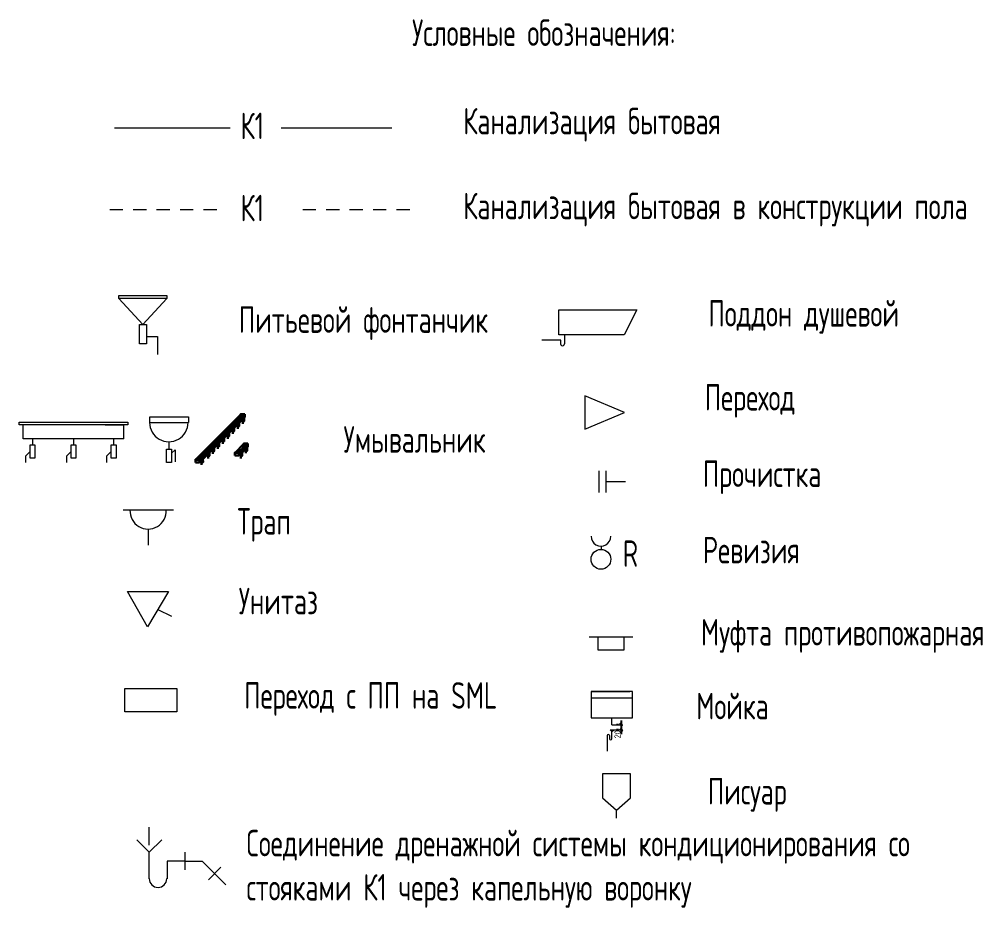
# Model space of a CAD drawing. Header units: millimetres. Extents: x -8689834 to 9419935, y -284943 to 166066.
# Drawn here: x -70241 to -59320, y -124111 to -114046 of the extents above; entities that cross this region are included whole.
import ezdxf

# ---------------------------------------------------------------- set-up
doc = ezdxf.new("R2010")
doc.units = ezdxf.units.MM
doc.header["$MEASUREMENT"] = 0
doc.layers.get('0').update_dxf_attribs({"color": 250, "lineweight": 9})
for name, color, linetype, lineweight in [('_Санпр', 7, 'Continuous', 30), ('_Сантехника', 7, 'Continuous', 30), ('ВК_канализация', 32, 'Continuous', 30)]:
    doc.layers.add(name, color=color, linetype=linetype, lineweight=lineweight)
for name, color, linetype in [('PDF __Арматура', 7, 'Continuous'), ('PDF __ВК-переход с ПП на  SML', 3, 'Continuous'), ('PDF __ВК-противопожарные муфты', 1, 'Continuous'), ('PDF __К14', 3, 'Continuous'), ('PDF __Санпр', 7, 'Continuous'), ('PDF __Сантехника', 7, 'Continuous'), ('PDF _TEKSTBK', 7, 'Continuous'), ('АР_Кровля дорожки', 245, 'Continuous')]:
    doc.layers.add(name, color=color, linetype=linetype)
doc.layers.add('PDF __ВК-К1', color=7, linetype='Continuous', true_color=0xb80000)
doc.styles.add('ISOCPEUR', font='isocpeur.ttf', dxfattribs={"width": 0.7})
doc.styles.add('ГОСТ М100', font='ARIALN.TTF')
doc.dimstyles.new('ISO-25', dxfattribs={"dimtxt": 70, "dimasz": 30, "dimexe": 50, "dimexo": 50, "dimgap": 5, "dimtad": 1, "dimdec": 0, "dimdsep": 46, "dimtxsty": 'ГОСТ М100', "dimblk": 'OBLIQUE', "dimcen": 30, "dimdle": 50, "dimadec": 0, "dimazin": 0, "dimtfac": 1, "dimtdec": 0, "dimtmove": 1, "dimatfit": 3, "dimldrblk": 'OBLIQUE', "dimfxl": 1, "dimarcsym": 0})

# ---------------------------------------------------------------- blocks, each defined once
blk = doc.blocks.new('_Oblique')
at = {"color": 0, "linetype": 'ByBlock', "lineweight": -2}
blk.add_line((-0.5, -0.5), (0.5, 0.5), dxfattribs=at)
blk = doc.blocks.new('*D2195')
at = {"layer": 'АР_Кровля дорожки', "color": 0, "lineweight": -2, "ltscale": 500, "transparency": 16777216}
for p, q in [((-63448, -122040), (-63470, -122040)), ((-63448, -122096), (-63470, -122096)), ((-63420, -121990), (-63420, -122146))]:
    blk.add_line(p, q, dxfattribs=at)
at = {"layer": 'АР_Кровля дорожки', "color": 0, "lineweight": -2, "ltscale": 500, "transparency": 16777216, "xscale": 30, "yscale": 30, "zscale": 30}
for p, rotation in [((-63420, -122040), 90), ((-63420, -122096), 270)]:
    blk.add_blockref('_Oblique', p, dxfattribs=dict(at, rotation=rotation))
at = {"layer": 'АР_Кровля дорожки', "color": 0, "lineweight": 13, "ltscale": 500, "transparency": 16777216, "insert": (-63460, -122146), "char_height": 70, "attachment_point": 5, "rotation": 90, "style": 'ГОСТ М100'}
blk.add_mtext('{\\fГОСТ тип А|b0|i0|c0|p34;20}', dxfattribs=at)

msp = doc.modelspace()

# ---------------------------------------------------------------- linework, layer by layer
at = {"layer": '_Санпр', "lineweight": 13}
for p, q in [((-69113.7, -117210.4, 0), (-68841.6, -117505.6, 0)), ((-68841.6, -117505.6, 0), (-68569.4, -117210.4, 0)), ((-68800.2, -117641.8, 0), (-68673.7, -117641.8, 0)), ((-68673.7, -117641.8, 0), (-68673.7, -117843.1, 0))]:
    msp.add_line(p, q, dxfattribs=at)
at = {"layer": '_Санпр', "lineweight": 13, "elevation": 0}
for points in [[(-69113.7, -117176.9), (-68569.4, -117176.9), (-68569.4, -117210.4), (-69113.7, -117210.4)], [(-68877, -117505.6), (-68800.2, -117505.6), (-68800.2, -117721.2), (-68877, -117721.2)]]:
    msp.add_lwpolyline(points, close=True, dxfattribs=at)
at = {"layer": '_Сантехника', "lineweight": 30}
for p, q in [((-68236, -119030.1, 0), (-67731.4, -118525.7, 0)), ((-68203.2, -119030.1, 0), (-67691.6, -118518.4, 0)), ((-68196.2, -119030.1, 0), (-67684.6, -118518.4, 0)), ((-68196.1, -119037.3, 0), (-67684.5, -118525.7, 0)), ((-68196.1, -119066.2, 0), (-67684.5, -118554.6, 0)), ((-67731.3, -118518.4, 0), (-67684.5, -118518.4, 0)), ((-67684.5, -118518.4, 0), (-67684.5, -118554.6, 0)), ((-67788.6, -118952.4, 0), (-67697.4, -118861.2, 0)), ((-67756, -118952.4, 0), (-67657.6, -118853.9, 0)), ((-67749.1, -118952.4, 0), (-67650.7, -118853.9, 0)), ((-67749, -118959.7, 0), (-67650.6, -118861.2, 0)), ((-67748.9, -118988.5, 0), (-67650.6, -118890.2, 0)), ((-67697.3, -118853.9, 0), (-67650.6, -118853.9, 0)), ((-67650.6, -118853.9, 0), (-67650.6, -118890.2, 0)), ((-68242.9, -119037.3, 0), (-68242.9, -119066.2, 0)), ((-68196.1, -119030.1, 0), (-68196.1, -119066.2, 0)), ((-67795.7, -118959.7, 0), (-67795.7, -118988.5, 0)), ((-67748.9, -118988.5, 0), (-67795.6, -118988.5, 0)), ((-67748.9, -118952.4, 0), (-67748.9, -118988.5, 0)), ((-68196.1, -119066.2, 0), (-68242.8, -119066.2, 0))]:
    msp.add_line(p, q, dxfattribs=at)
at = {"layer": '_Сантехника', "lineweight": 30, "elevation": 0}
for points in [[(-67684.6, -118518.4), (-67731.4, -118518.4), (-67731.4, -118525.7), (-67698.9, -118525.7)], [(-67708.5, -118589.3), (-67708, -118629.1)], [(-67700.4, -118589.2), (-67700.3, -118598.7)], [(-67692.6, -118562.7), (-67692.2, -118598.6)], [(-67821.4, -118702.2), (-67820.9, -118742)], [(-67813.3, -118702.1), (-67813.2, -118711.6)], [(-67805.5, -118675.6), (-67805.1, -118711.5)], [(-67765, -118645.7), (-67764.5, -118685.6)], [(-67756.9, -118645.6), (-67756.7, -118655.1)], [(-67749.1, -118619.1), (-67748.6, -118655)], [(-67934.3, -118815.1), (-67933.8, -118854.9)], [(-67926.2, -118815), (-67926.1, -118824.5)], [(-67918.4, -118788.5), (-67918, -118824.4)], [(-67877.9, -118758.6), (-67877.4, -118798.4)], [(-67869.7, -118758.5), (-67869.6, -118768)], [(-67862, -118732), (-67861.5, -118767.9)], [(-68047.2, -118928), (-68046.7, -118967.8)], [(-68039.1, -118927.8), (-68039, -118937.3)], [(-68031.3, -118901.4), (-68030.9, -118937.3)], [(-67990.7, -118871.5), (-67990.3, -118911.3)], [(-67982.6, -118871.4), (-67982.5, -118880.9)], [(-67974.8, -118844.9), (-67974.4, -118880.8)], [(-67650.7, -118853.9), (-67697.4, -118853.9), (-67697.4, -118861.2), (-67664.9, -118861.2)], [(-67674.5, -118924.8), (-67674.1, -118961.5)], [(-67666.4, -118924.7), (-67666.3, -118934.2)], [(-67658.6, -118898.2), (-67658.2, -118934.1)], [(-68196.2, -119030.1), (-68242.9, -119030.1), (-68242.9, -119037.3), (-68196.1, -119037.3)], [(-68158.7, -119028.7), (-68158.2, -119064.6)], [(-68101.5, -118982.3), (-68101, -119022.1)], [(-68093.4, -118982.2), (-68093.3, -118991.7)], [(-68085.6, -118955.7), (-68085.2, -118991.6)], [(-68085.6, -118979.5), (-68085.3, -118993.2)], [(-67749, -118952.4), (-67795.7, -118952.4), (-67795.7, -118959.7), (-67748.9, -118959.7)], [(-67731, -118981.3), (-67730.5, -119021.1)], [(-67722.9, -118981.2), (-67722.8, -118990.7)], [(-67715.1, -118954.7), (-67714.7, -118990.6)], [(-68174.6, -119055.3), (-68174.1, -119095.2)], [(-68166.5, -119055.2), (-68166.3, -119064.7)]]:
    msp.add_lwpolyline(points, dxfattribs=at)
at = {"layer": '_Сантехника', "lineweight": 13}
for points in [[(-70240.9, -118611.4), (-69011.8, -118611.4), (-69011.8, -118639.4), (-70240.9, -118639.4), (-70240.9, -118611.4)], [(-70195.2, -118799.1), (-70195.2, -118639.4)], [(-69265.9, -118639.4), (-69057.5, -118639.4)], [(-69057.5, -118799.1), (-69057.5, -118639.4)], [(-69057.5, -118799.1), (-70195.2, -118799.1)], [(-70091.5, -118799.1), (-70091.5, -118867.6)], [(-69626.9, -118799.1), (-69626.9, -118867.6)], [(-69171.6, -118799.1), (-69171.6, -118867.6)], [(-70118, -118867.6), (-70063, -118867.6), (-70063, -119020.1), (-70118, -119020.1), (-70118, -118867.6)], [(-69653.3, -118867.6), (-69598.4, -118867.6), (-69598.4, -119020.1), (-69653.3, -119020.1), (-69653.3, -118867.6)], [(-69198, -118867.6), (-69143, -118867.6), (-69143, -119020.1), (-69198, -119020.1), (-69198, -118867.6)], [(-70166.7, -118992.1), (-70118, -118944.3)], [(-70166.7, -119066.7), (-70166.7, -118992.1)], [(-69702.1, -118992.1), (-69653.3, -118944.3)], [(-69702.1, -119066.7), (-69702.1, -118992.1)], [(-69246.8, -118992.1), (-69198, -118944.3)], [(-69246.8, -119066.7), (-69246.8, -118992.1)]]:
    msp.add_lwpolyline(points, dxfattribs=at)
at = {"layer": '_Сантехника', "lineweight": 13, "flags": 128}
for points in [[(-63469.4, -123004.2), (-63312, -122867), (-63312, -122592.7), (-63628.2, -122592.7), (-63628.2, -122867), (-63469.4, -123004.2)], [(-63469.4, -123098), (-63469.4, -123004.2)]]:
    msp.add_lwpolyline(points, dxfattribs=at)
at = {"layer": '_Сантехника', "lineweight": 30}
for centre, start, end in [((-67704.5, -118589.3, 0), 359.86427, 180.13573), ((-67696.2, -118598.6, 0), 179.86427, 0.13573), ((-67817.4, -118702.2, 0), 359.86427, 180.13573), ((-67760.9, -118645.7, 0), 359.86427, 180.13573), ((-67752.7, -118655, 0), 179.86427, 0.13573), ((-67930.2, -118815.1, 0), 359.86427, 180.13573), ((-67873.8, -118758.6, 0), 359.86427, 180.13573), ((-67865.6, -118767.9, 0), 179.86427, 0.13573), ((-67809.1, -118711.5, 0), 179.86427, 0.13573), ((-68043.1, -118928, 0), 359.86427, 180.13573), ((-67986.7, -118871.5, 0), 359.86427, 180.13573), ((-67978.5, -118880.8, 0), 179.86427, 0.13573), ((-67922, -118824.4, 0), 179.86427, 0.13573), ((-67670.5, -118924.8, 0), 359.86427, 180.13573), ((-68097.5, -118982.3, 0), 359.86427, 180.13573), ((-68089.2, -118991.6, 0), 179.86427, 0.13573), ((-68034.9, -118937.3, 0), 179.86427, 0.13573), ((-67726.9, -118981.3, 0), 359.86427, 180.13573), ((-67718.7, -118990.6, 0), 179.86427, 0.13573), ((-67662.3, -118934.1, 0), 179.86427, 0.13573), ((-68170.5, -119055.3, 0), 359.86427, 180.13573), ((-68162.3, -119063.2, 0), 179.86427, 0.13573)]:
    msp.add_arc(centre, 4.05, start, end, dxfattribs=at)
at = {"layer": 'PDF __Арматура', "lineweight": 13}
msp.add_lwpolyline([(-63832, -118312.1), (-63832, -118688.8), (-63379.1, -118502.6)], close=True, dxfattribs=at)
at = {"layer": 'PDF __ВК-К1', "lineweight": 13}
for points in [[(-63666.9, -119408.4), (-63666.9, -119162.9)], [(-63586.5, -119408.4), (-63586.5, -119162.9)], [(-63370.6, -119285.7), (-63586.5, -119285.7)], [(-63645.8, -120013.8), (-63645.8, -120051.9)], [(-68365.7, -123483), (-68365.7, -123681.9)], [(-68365.7, -123584.6), (-68564.6, -123584.6)], [(-68365.7, -123584.6), (-68166.7, -123584.6), (-67900, -123851.3)], [(-67955.1, -123652.3), (-68094.8, -123796.2)]]:
    msp.add_lwpolyline(points, dxfattribs=at)
at = {"layer": 'PDF __ВК-К1', "color": 244, "lineweight": 13, "true_color": 0x991b1e}
msp.add_lwpolyline([(-63524.4, -122039.6), (-63524.4, -121959.2)], dxfattribs=at)
at = {"layer": 'PDF __ВК-К1', "lineweight": 13}
msp.add_circle((-63647.9, -120164), 112.2, dxfattribs=at)
msp.add_arc((-63647.9, -119901.6), 112.2, 179.99999, 0.00001, dxfattribs=at)
at = {"layer": 'PDF __ВК-переход с ПП на  SML', "lineweight": 13}
msp.add_lwpolyline([(-69045.9, -121626.9), (-68453.2, -121626.9), (-68453.2, -121893.6), (-69045.9, -121893.6)], close=True, dxfattribs=at)
at = {"layer": 'PDF __ВК-противопожарные муфты', "lineweight": 13}
for points in [[(-63781.2, -121042.4), (-63531.5, -121042.4), (-63286, -121042.4)], [(-63683.9, -121042.4), (-63683.9, -121190.5), (-63383.3, -121190.5), (-63383.3, -121042.4)]]:
    msp.add_lwpolyline(points, dxfattribs=at)
at = {"layer": 'PDF __К14', "lineweight": 13}
msp.add_lwpolyline([(-68767.8, -123402.6), (-68767.8, -123199.4)], dxfattribs=at)
at = {"layer": 'PDF __Санпр', "lineweight": 13}
for points in [[(-68760, -118616), (-68760, -118548.2), (-68324, -118548.2), (-68324, -118616)], [(-68760, -118616), (-68324, -118616)], [(-68544.1, -118836.1), (-68544.1, -118916.5)], [(-68514.5, -118963.1), (-68472.1, -118925), (-68472.1, -119060.4)], [(-63757.2, -121662.8), (-63757.2, -121959.2), (-63291.6, -121959.2), (-63291.6, -121662.8), (-63757.2, -121662.8), (-63321.2, -121662.8)], [(-63757.2, -121734.8), (-63291.6, -121734.8)]]:
    msp.add_lwpolyline(points, dxfattribs=at)
msp.add_lwpolyline([(-68573.7, -118916.5), (-68514.5, -118916.5), (-68514.5, -119068.9), (-68573.7, -119068.9)], close=True, dxfattribs=at)
msp.add_arc((-68546.2, -118613.8), 218, 179.99999, 0.00001, dxfattribs=at)
at = {"layer": 'PDF __Сантехника', "lineweight": 13}
for points in [[(-64124.1, -117338.5), (-63239.4, -117338.5), (-63383.3, -117622.1), (-64124.1, -117622.1)], [(-68787.3, -120930.2), (-69015.9, -120528), (-68550.2, -120528)]]:
    msp.add_lwpolyline(points, close=True, dxfattribs=at)
for points in [[(-64102.9, -117723.7), (-64102.9, -117681.3), (-64318.8, -117681.3)], [(-64060.6, -117622.1), (-64060.6, -117723.7)], [(-69062.4, -119605.2), (-68491, -119605.2)], [(-68778.8, -119821.1), (-68778.8, -120003.1)], [(-68668.8, -120731.2), (-68516.4, -120807.4)]]:
    msp.add_lwpolyline(points, dxfattribs=at)
for centre, radius, start, end in [((-64083.9, -117721.6), 23.3, 179.99995, 0.00005), ((-68780.9, -119615.8), 205.3, 177.4347, 2.5653)]:
    msp.add_arc(centre, radius, start, end, dxfattribs=at)
at = {"layer": 'PDF _TEKSTBK', "lineweight": 13}
for points in [[(-63523.2, -122116.5), (-63544.2, -122095.5)], [(-68767.8, -123483), (-68907.5, -123343.3)], [(-68767.8, -123783.5), (-68767.8, -123483), (-68623.9, -123343.3)], [(-68564.6, -123584.6), (-68564.6, -123783.5)]]:
    msp.add_lwpolyline(points, dxfattribs=at)
at = {"layer": 'PDF _TEKSTBK', "color": 244, "lineweight": 13, "true_color": 0x991b1e}
msp.add_lwpolyline([(-63523.3, -122198.9), (-63523.2, -122116.5), (-63523.2, -122116.5)], dxfattribs=at)
for centre, start, end in [((-63564, -122162.1), 4.41024, 173.3803), ((-63536.8, -122196.7), 186.00543, 350.95979)]:
    msp.add_arc(centre, 13.7, start, end, dxfattribs=at)
at = {"layer": 'PDF _TEKSTBK', "lineweight": 13}
msp.add_arc((-68668.3, -123781.4), 99.5, 180.00001, 359.99999, dxfattribs=at)
at = {"layer": 'АР_Кровля дорожки', "color": 7, "lineweight": 13, "ltscale": 500}
for points in [[(-63544.2, -122095.5), (-63398.5, -122095.5)], [(-63524.4, -122039.6), (-63398.5, -122039.6)], [(-63523.2, -122116.5), (-63501.5, -122095.5)]]:
    msp.add_lwpolyline(points, dxfattribs=at)
at = {"layer": 'АР_Кровля дорожки', "color": 244, "lineweight": 13, "ltscale": 500, "true_color": 0x991b1e}
for points in [[(-63577.5, -122160.6), (-63577.5, -122338.4)], [(-63550.3, -122161.1), (-63550.4, -122198.1)]]:
    msp.add_lwpolyline(points, dxfattribs=at)
at = {"layer": 'ВК_канализация', "color": 244, "lineweight": 13, "true_color": 0x991b1e}
for points in [[(-69161.3, -115276.9), (-67849, -115276.9)], [(-67273.3, -115276.9), (-66016.1, -115276.9)]]:
    msp.add_lwpolyline(points, dxfattribs=at)
at = {"layer": 'ВК_канализация', "color": 244, "lineweight": 13, "ltscale": 500, "true_color": 0x991b1e}
for points in [[(-69215.7, -116200), (-69065.9, -116200)], [(-68950, -116200), (-68800.2, -116200)], [(-68684.3, -116200), (-68534.6, -116200)], [(-68418.6, -116200), (-68268.9, -116200)], [(-68153, -116200), (-68003.2, -116200)], [(-67027.5, -116200), (-66877.8, -116200)], [(-66761.8, -116200), (-66612.1, -116200)], [(-66496.2, -116200), (-66346.4, -116200)], [(-66230.5, -116200), (-66080.8, -116200)], [(-65964.8, -116200), (-65815.1, -116200)]]:
    msp.add_lwpolyline(points, dxfattribs=at)

# ---------------------------------------------------------------- texts
at = {"layer": 'ВК_канализация', "color": 18, "lineweight": 13, "ltscale": 100, "true_color": 0x000000, "char_height": 300, "attachment_point": 4, "style": 'ISOCPEUR'}
for s, insert, width in [('Условные обозначения:', (-65788.6, -114198.4), 5891.51), ('К1', (-67733.5, -115254.5), 3718.698), ('Канализация бытовая', (-65209.1, -115240.5), 5891.51), ('К1', (-67733.5, -116184.8), 3718.698), ('Канализация бытовая в конструкции пола', (-65209.1, -116202), 5891.51), ('Поддон душевой', (-62429.4, -117418.6), 8368.311), ('Питьевой фонтанчик', (-67753.3, -117488.7), 8368.311), ('Переход', (-62471.7, -118369.5), 8368.311), ('Умывальник', (-66566, -118806), 8368.311), ('Прочистка', (-62492.8, -119235.8), 8368.311), ('Трап', (-67768.9, -119774.3), 8368.311), ('Ревизия', (-62492.8, -120059.9), 8368.311), ('R', (-63399.8, -120098.5), 8368.311), ('Унитаз', (-67753.6, -120637.2), 8368.311), ('Муфта противопожарная', (-62513.9, -121031.9), 8368.311), ('Переход с ПП на SML', (-67692.2, -121746.6), 8368.311), ('Мойка', (-62567.8, -121827.3), 8368.311), ('Писуар', (-62436.6, -122832.7), 8368.311), ('Соединение дренажной системы кондиционирования со стояками К1 через капельную воронку', (-67665.7, -123670.2), 8368.311)]:
    msp.add_mtext(s, dxfattribs=dict(at, insert=insert, width=width))

# ---------------------------------------------------------------- dimensions: what is measured, and where the dimension line sits
at = {"layer": 'АР_Кровля дорожки', "color": 7, "lineweight": 13, "ltscale": 500}
dim = msp.add_linear_dim(base=(-63419.5, -122095.5), p1=(-63398.5, -122039.6), p2=(-63398.5, -122095.5), angle=90, text='{\\fГОСТ тип А|b0|i0|c0|p34;20}', dimstyle='ISO-25', dxfattribs=at)
dim.commit()
dim.dimension.update_dxf_attribs({"geometry": '*D2195', "text_midpoint": (-63419.5, -122145.5), "dimtype": 160})

doc.saveas('drawing.dxf')
